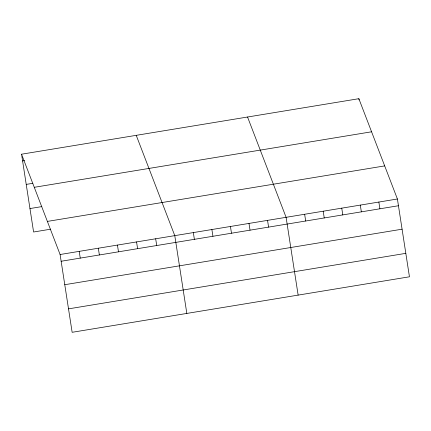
<?xml version="1.0" encoding="UTF-8"?>
<svg xmlns="http://www.w3.org/2000/svg" width="431" height="431" viewBox="0 0 431 431"><rect width="100%" height="100%" fill="white"/><g stroke="black" fill="none" stroke-linecap="round" stroke-linejoin="round"><path stroke-width="0.65" d="M21.55 154.206L358.856 98.699L397.409 198.998L409.45 276.794L72.144 332.301L60.098 254.511L21.55 154.206L33.591 232.002L50.729 229.179M22.595 160.952L24.572 160.628M26.226 184.398L32.815 183.315M34.27 187.307L371.581 131.794M29.965 208.556L41.829 206.605M47.378 221.41L384.684 165.897M60.098 254.511L397.409 198.998M61.143 261.256L398.449 205.743M64.774 284.702L402.08 229.19M68.513 308.86L405.819 253.347M247.545 117.016L286.098 217.316L298.139 295.111M136.234 135.334L174.781 235.638L186.828 313.429M378.854 202.053L379.9 208.798M358.856 98.699L359.05 99.922M360.305 205.108L361.345 211.853M341.751 208.157L342.796 214.902M323.202 211.212L324.241 217.957M304.647 214.266L305.692 221.011M267.543 220.37L268.588 227.115M248.989 223.425L250.034 230.17M230.44 226.474L231.485 233.225M211.885 229.529L212.93 236.274M193.336 232.584L194.381 239.329M155.672 238.779L156.712 245.53M136.557 241.926L137.602 248.671M117.442 245.072L118.487 251.817M98.327 248.218L99.372 254.963M79.212 251.365L80.258 258.11"/></g></svg>
